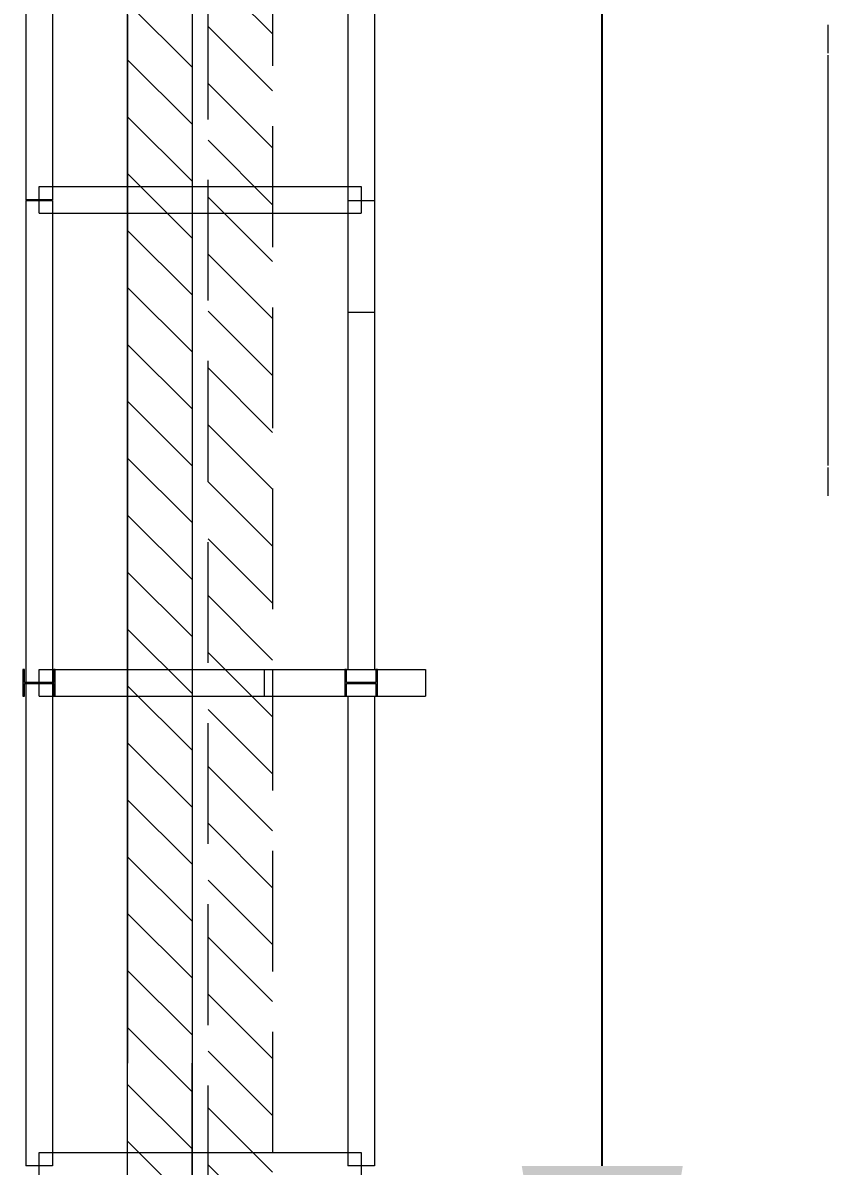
# Model space of a CAD drawing. Header units: inches. Extents: x -430764 to 256483, y 7374 to 217374.
# Drawn here: x -242696 to -237695, y 96227 to 103328 of the extents above; entities that cross this region are included whole.
import ezdxf

# ---------------------------------------------------------------- set-up
doc = ezdxf.new("R2010")
doc.units = ezdxf.units.IN
doc.header["$MEASUREMENT"] = 0
doc.linetypes.add('CABLETRAYLAYOUT-EMBED 2_DWG$0$HIDDEN2', pattern=[0.1875, 0.125, -0.0625])
for name, color, linetype, lineweight in [('Cable Tray Instruments', 7, 'Continuous', 13), ('Cable Tray Power', 7, 'Continuous', 13), ('CABLETRAYLAYOUT-EMBED 2_DWG$0$DwgTemplate', 7, 'Continuous', 9)]:
    doc.layers.add(name, color=color, linetype=linetype, lineweight=lineweight)
doc.styles.add('HZTXT', font='simplexs.shx', dxfattribs={"width": 0.7, "bigfont": 'hztxt.shx'})
doc.dimstyles.new('标注 1：500', dxfattribs={"dimtxt": 1500, "dimasz": 3000, "dimexe": 150, "dimexo": 100, "dimgap": 50, "dimtad": 1, "dimdec": 0, "dimdsep": 46, "dimtxsty": 'HZTXT', "dimcen": 9, "dimclrd": 4, "dimclre": 4, "dimclrt": 2, "dimazin": 2, "dimtfac": 1, "dimtdec": 0, "dimtmove": 2, "dimatfit": 3, "dimfxl": 250, "dimtolj": 1, "dimtzin": 0, "dimarcsym": 0})

# ---------------------------------------------------------------- blocks, each defined once
blk = doc.blocks.new('*D5')
at = {"layer": 'Cable Tray Instruments', "color": 4, "lineweight": -2, "transparency": 16777216}
for p, q in [((-241044.9, 135310.8), (-238947.5, 135310.8)), ((-239097.5, 132310.8), (-239097.5, 116519.4)), ((-239097.5, 96228.3), (-239097.5, 112019.4)), ((-241544.9, 93228.3), (-238947.5, 93228.3))]:
    blk.add_line(p, q, dxfattribs=at)
at = {"layer": 'Cable Tray Instruments', "color": 4, "transparency": 16777216}
for points in [[(-239597.5, 132310.8), (-238597.5, 132310.8), (-239097.5, 135310.8)], [(-239597.5, 96228.3), (-238597.5, 96228.3), (-239097.5, 93228.3)]]:
    blk.add_solid(points, dxfattribs=at)
at = {"layer": 'Defpoints', "color": 0, "transparency": 16777216}
for p in [(-241144.9, 135310.8), (-241644.9, 93228.3), (-239097.5, 93228.3)]:
    blk.add_point(p, dxfattribs=at)
at = {"layer": 'Cable Tray Instruments', "transparency": 16777216, "insert": (-239097.5, 114269.4), "char_height": 1500, "attachment_point": 5, "rotation": 90, "style": 'HZTXT'}
blk.add_mtext('\\A1;42.1m', dxfattribs=at)

msp = doc.modelspace()

# ---------------------------------------------------------------- hatches: boundary and pattern name
at = {"layer": 'Cable Tray Instruments'}
h = msp.add_hatch(dxfattribs=at)
h.set_pattern_fill('ANSI31', color=6, scale=2000, angle=90)
h.paths.add_polyline_path([(-241544.8593, 135310.81392), (-241144.8593, 135310.81392), (-241144.8593, 93728.08958), (-241544.8593, 93728.08958)])
at = {"layer": 'Cable Tray Power'}
h = msp.add_hatch(dxfattribs=at)
h.set_pattern_fill('ANSI31', color=3, scale=2000, angle=90)
h.paths.add_polyline_path([(-242044.8593, 135310.81392), (-241644.8593, 135310.81392), (-241644.8593, 93228.26392), (-242044.8593, 93228.26392)])

# ---------------------------------------------------------------- linework, layer by layer
at = {"layer": 'Cable Tray Instruments', "color": 6, "linetype": 'CABLETRAYLAYOUT-EMBED 2_DWG$0$HIDDEN2', "ltscale": 6000}
msp.add_lwpolyline([(-241144.8593, 135310.81392), (-241144.8593, 93728.08958), (-241544.8593, 93728.08958), (-241544.8593, 135310.81392)], dxfattribs=at)
msp.add_lwpolyline([(-241544.8593, 135310.81392), (-241144.8593, 135310.81392), (-241144.8593, 93728.08958), (-241544.8593, 93728.08958)], close=True, dxfattribs=at)
at = {"layer": 'Cable Tray Power', "color": 3, "linetype": 'Continuous'}
for p, q in [((-242044.8593, 103378.26392), (-242044.8593, 100278.26392)), ((-242044.8593, 103378.26392), (-242044.8593, 100278.26392)), ((-241644.8593, 103378.26392), (-241644.8593, 100278.26392)), ((-241644.8593, 103378.26392), (-241644.8593, 100278.26392)), ((-242044.8593, 100278.26392), (-242044.8593, 100208.45432)), ((-242044.8593, 100278.26392), (-242044.8593, 100208.45432)), ((-241644.8593, 100278.26392), (-241644.8593, 100208.45432)), ((-241644.8593, 100278.26392), (-241644.8593, 100208.45432)), ((-242044.8593, 100208.45432), (-242044.8593, 96866.26392)), ((-242044.8593, 100208.45432), (-242044.8593, 96866.26392)), ((-241644.8593, 100208.45432), (-241644.8593, 96866.26392)), ((-241644.8593, 100208.45432), (-241644.8593, 96866.26392)), ((-242044.8593, 95828.26392), (-242044.8593, 96866.26392)), ((-242044.8593, 95828.26392), (-242044.8593, 96866.26392)), ((-241644.8593, 95828.26392), (-241644.8593, 96866.26392)), ((-241644.8593, 95828.26392), (-241644.8593, 96866.26392))]:
    msp.add_line(p, q, dxfattribs=at)
at = {"layer": 'Cable Tray Power', "color": 3}
msp.add_lwpolyline([(-242044.8593, 135310.81392), (-241644.8593, 135310.81392), (-241644.8593, 93228.26392), (-242044.8593, 93228.26392)], close=True, dxfattribs=at)
at = {"layer": 'CABLETRAYLAYOUT-EMBED 2_DWG$0$DwgTemplate', "color": 252, "linetype": 'Continuous'}
for p, q in [((-242677.4093, 105228.26392), (-242677.4093, 102228.26392)), ((-242512.3093, 105228.26392), (-242512.3093, 102228.26392)), ((-240677.4093, 105145.71392), (-240677.4093, 101528.21242)), ((-240512.3093, 105145.71392), (-240512.3093, 101528.21242)), ((-237694.8593, 103140.26392), (-237694.8593, 103316.26392)), ((-237694.8593, 100578.26392), (-237694.8593, 103128.26392)), ((-242594.8593, 102310.81392), (-240594.8593, 102310.81392)), ((-242594.8593, 102145.71392), (-242594.8593, 102310.81392)), ((-240594.8593, 102310.81392), (-240594.8593, 102145.71392)), ((-242512.3093, 102228.26392), (-242677.4093, 102228.26392)), ((-242677.4093, 102225.15242), (-242512.3093, 102225.15242)), ((-242677.4093, 102225.15242), (-242677.4093, 99228.26392)), ((-242512.3093, 102225.15242), (-242512.3093, 99228.26392)), ((-240677.4093, 102225.15242), (-240512.3093, 102225.15242)), ((-240677.4093, 102225.15242), (-240677.4093, 99310.81392)), ((-240512.3093, 102225.15242), (-240512.3093, 99310.81392)), ((-242594.8593, 102145.71392), (-240594.8593, 102145.71392)), ((-240512.3093, 101528.21242), (-240677.4093, 101528.21242)), ((-237694.8593, 100390.26392), (-237694.8593, 100566.26392)), ((-242685.4103, 99310.81392), (-242695.5703, 99310.81392)), ((-242695.5703, 99310.81392), (-242695.5703, 99145.71392)), ((-242685.4103, 99231.37542), (-242685.4103, 99310.81392)), ((-242594.8593, 99145.71392), (-242594.8593, 99310.81392)), ((-242594.8593, 99310.81392), (-241194.8593, 99310.81392)), ((-242504.3083, 99310.81392), (-242504.3083, 99231.37542)), ((-242494.1483, 99310.81392), (-242504.3083, 99310.81392)), ((-242494.1483, 99145.71392), (-242494.1483, 99310.81392)), ((-241194.8593, 99145.71392), (-241194.8593, 99310.81392)), ((-241194.8593, 99310.81392), (-240194.8593, 99310.81392)), ((-240695.5703, 99310.81392), (-240695.5703, 99145.71392)), ((-240685.4103, 99310.81392), (-240695.5703, 99310.81392)), ((-240685.4103, 99231.37542), (-240685.4103, 99310.81392)), ((-240494.1483, 99310.81392), (-240504.3083, 99310.81392)), ((-240504.3083, 99310.81392), (-240504.3083, 99231.37542)), ((-240494.1483, 99145.71392), (-240494.1483, 99310.81392)), ((-240194.8593, 99310.81392), (-240194.8593, 99145.71392)), ((-242504.3083, 99231.37542), (-242685.4103, 99231.37542)), ((-242685.4103, 99145.71392), (-242685.4103, 99225.15242)), ((-242685.4103, 99225.15242), (-242504.3083, 99225.15242)), ((-242512.3093, 99228.26392), (-242677.4093, 99228.26392)), ((-242677.4093, 99228.26392), (-242512.3093, 99228.26392)), ((-242677.4093, 99228.26392), (-242677.4093, 96228.26392)), ((-242512.3093, 99228.26392), (-242512.3093, 96228.26392)), ((-242504.3083, 99225.15242), (-242504.3083, 99145.71392)), ((-240504.3083, 99231.37542), (-240685.4103, 99231.37542)), ((-240685.4103, 99225.15242), (-240504.3083, 99225.15242)), ((-240685.4103, 99145.71392), (-240685.4103, 99225.15242)), ((-240504.3083, 99225.15242), (-240504.3083, 99145.71392)), ((-242695.5703, 99145.71392), (-242685.4103, 99145.71392)), ((-242594.8593, 99145.71392), (-241194.8593, 99145.71392)), ((-242504.3083, 99145.71392), (-242494.1483, 99145.71392)), ((-241194.8593, 99145.71392), (-240194.8593, 99145.71392)), ((-240695.5703, 99145.71392), (-240685.4103, 99145.71392)), ((-240677.4093, 99145.71392), (-240677.4093, 96228.26392)), ((-240512.3093, 99145.71392), (-240512.3093, 96228.26392)), ((-240504.3083, 99145.71392), (-240494.1483, 99145.71392)), ((-242594.8593, 96145.71392), (-242594.8593, 96310.81392)), ((-242594.8593, 96310.81392), (-240594.8593, 96310.81392)), ((-240594.8593, 96310.81392), (-240594.8593, 96145.71392)), ((-242512.3093, 96228.26392), (-242677.4093, 96228.26392)), ((-240512.3093, 96228.26392), (-240677.4093, 96228.26392))]:
    msp.add_line(p, q, dxfattribs=at)

# ---------------------------------------------------------------- dimensions: what is measured, and where the dimension line sits
at = {"layer": 'Cable Tray Instruments', "color": 6}
dim = msp.add_linear_dim(base=(-239097.5, 93228.26392), p1=(-241144.8593, 135310.81392), p2=(-241644.8593, 93228.26392), angle=90, dimstyle='标注 1：500', override={"dimdec": 1, "dimlfac": 0.001, "dimpost": 'm', "dimclrt": 256}, dxfattribs=at)
dim.commit()
dim.dimension.update_dxf_attribs({"geometry": '*D5', "text_midpoint": (-239097.5, 114269.35702), "dimtype": 160})

doc.saveas('drawing.dxf')
